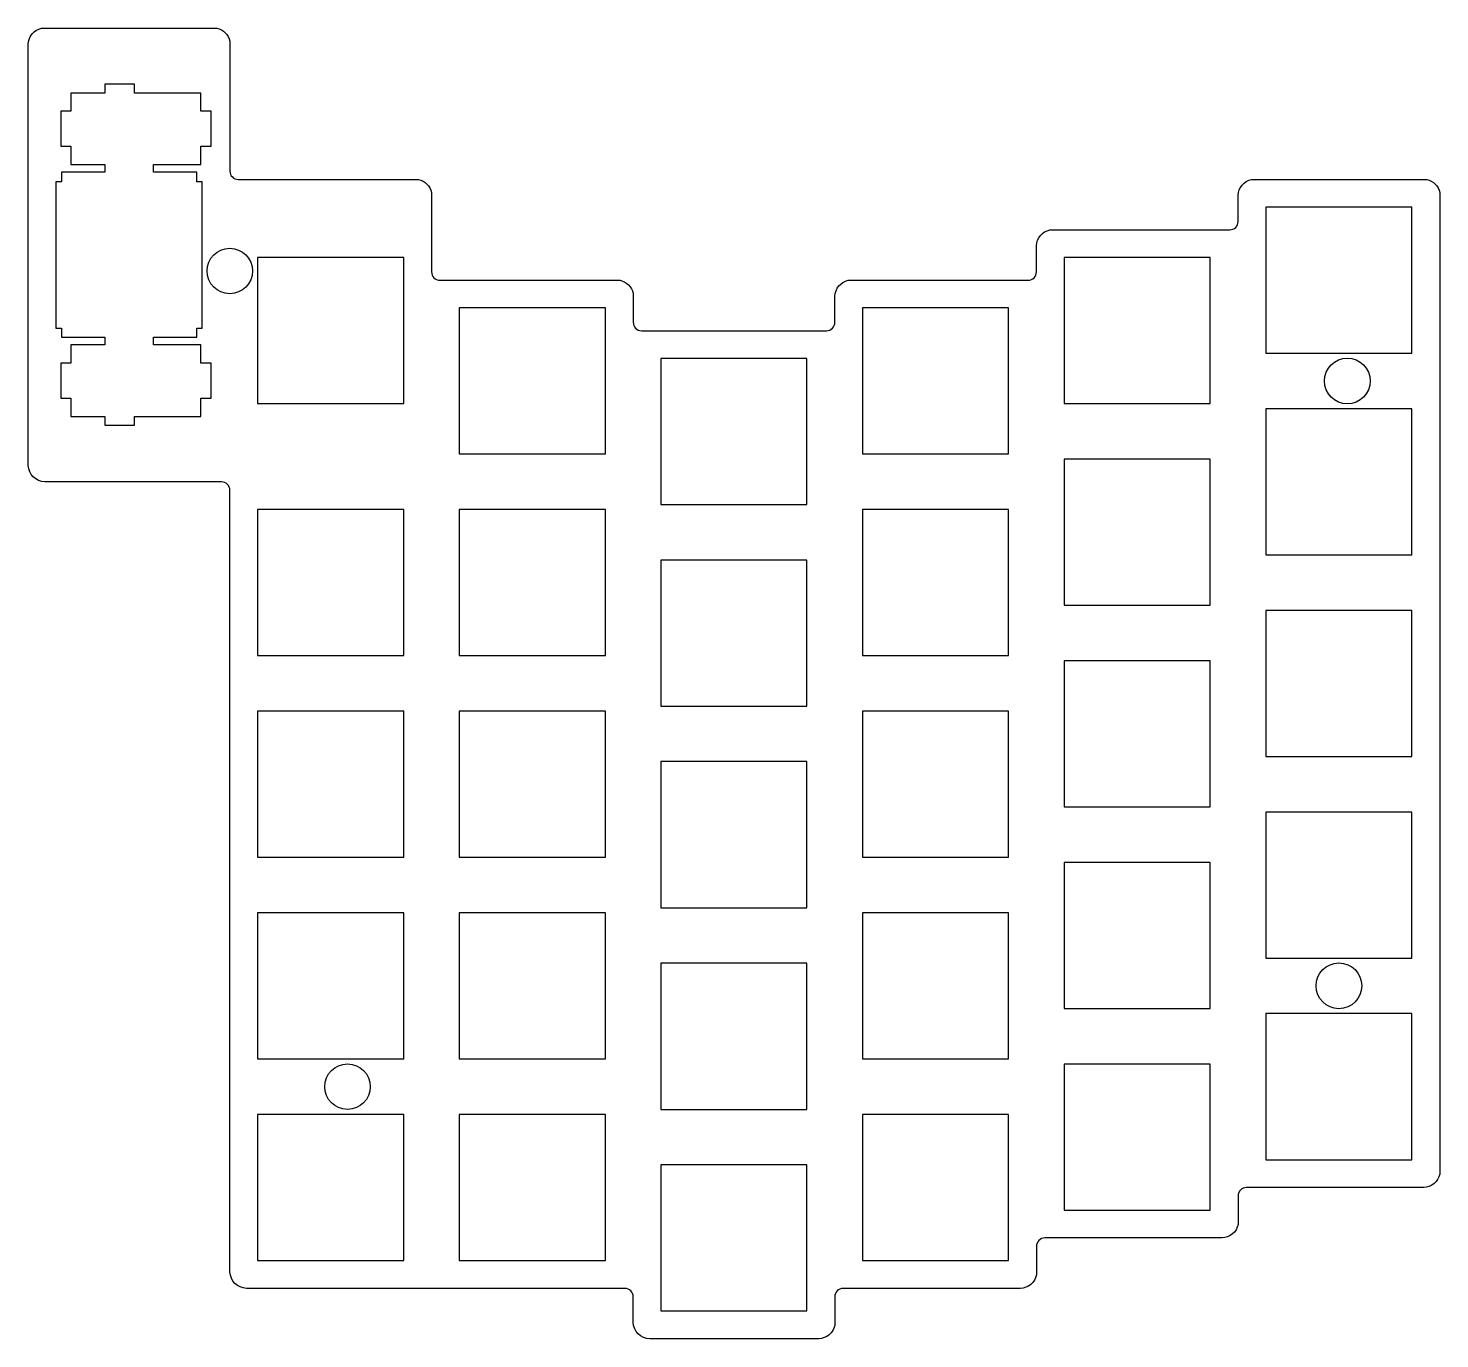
# Model space of a CAD drawing. Header units: millimetres. Extents: x -139 to -6, y -388 to -264.
import ezdxf

# ---------------------------------------------------------------- set-up
doc = ezdxf.new("R2010")
doc.units = ezdxf.units.MM
doc.layers.get('0').update_dxf_attribs({"linetype": 'CONTINUOUS'})

msp = doc.modelspace()

# ---------------------------------------------------------------- linework, layer by layer
msp.add_lwpolyline([(-119.82, -265.12), (-119.82, -277.39, 0.414213), (-119.03, -278.18), (-102, -278.18, -0.291), (-100.77, -279.41), (-100.77, -286.91, 0.414207), (-99.98, -287.71), (-82.95, -287.71, -0.291), (-81.72, -288.94), (-81.72, -291.67, 0.414214), (-80.93, -292.47), (-63.46, -292.47, 0.414221), (-62.67, -291.67), (-62.67, -289.21, -0.338481), (-61.41, -287.71), (-44.41, -287.71, 0.414215), (-43.62, -286.91), (-43.62, -284.45, -0.338481), (-42.36, -282.94), (-42.03, -282.94), (-25.36, -282.94, 0.414217), (-24.57, -282.15), (-24.57, -279.69, -0.338481), (-23.31, -278.18), (-6.75, -278.18, -0.291), (-5.52, -279.41), (-5.52, -372.16, -0.341404), (-7.04, -373.43), (-23.78, -373.43, 0.414214), (-24.57, -374.22), (-24.57, -376.92, -0.341401), (-26.09, -378.19), (-42.83, -378.19, 0.414214), (-43.62, -378.99), (-43.62, -381.69, -0.341404), (-45.14, -382.96), (-61.88, -382.96, 0.414214), (-62.67, -383.75), (-62.67, -386.45, -0.341404), (-64.19, -387.72), (-80.16, -387.72, -0.390386), (-81.72, -386.17), (-81.72, -383.75, 0.414214), (-82.51, -382.96), (-118.26, -382.96, -0.390387), (-119.82, -381.41), (-119.82, -307.55, 0.414214), (-120.62, -306.76), (-137.31, -306.75, -0.390386), (-138.87, -305.21), (-138.87, -265.4, -0.338481), (-137.61, -263.89), (-121.05, -263.89, -0.291)], format="xyb", close=True)
for points in [[(-135.73, -292.22), (-135.73, -293.09), (-131.63, -293.09), (-131.63, -293.82), (-134.86, -293.82), (-134.86, -295.54), (-135.78, -295.54), (-135.78, -298.84), (-134.86, -298.84), (-134.86, -300.57), (-131.63, -300.57), (-131.63, -301.39), (-128.83, -301.39), (-128.83, -300.57), (-122.56, -300.57), (-122.56, -298.84), (-121.58, -298.84), (-121.58, -295.54), (-122.56, -295.54), (-122.56, -293.82), (-127.03, -293.82), (-127.03, -293.09), (-122.93, -293.09), (-122.93, -292.22), (-122.45, -292.22), (-122.45, -278.42), (-122.93, -278.42), (-122.93, -277.49), (-127.03, -277.49), (-127.03, -276.77), (-122.56, -276.77), (-122.56, -275.04), (-121.58, -275.04), (-121.58, -271.74), (-122.56, -271.74), (-122.56, -270.02), (-128.83, -270.02), (-128.83, -269.19), (-131.63, -269.19), (-131.63, -270.02), (-134.86, -270.02), (-134.86, -271.74), (-135.78, -271.74), (-135.78, -275.04), (-134.86, -275.04), (-134.86, -276.77), (-131.63, -276.77), (-131.63, -277.49), (-135.73, -277.49), (-135.73, -278.42), (-136.25, -278.42), (-136.25, -292.22)], [(-21.95, -294.6), (-8.15, -294.6), (-8.15, -280.8), (-21.95, -280.8)], [(-117.2, -285.56), (-117.2, -299.36), (-103.4, -299.36), (-103.4, -285.56)], [(-41, -299.36), (-27.2, -299.36), (-27.2, -285.56), (-41, -285.56)], [(-98.15, -290.32), (-98.15, -304.12), (-84.35, -304.12), (-84.35, -290.32)], [(-46.25, -290.32), (-60.05, -290.32), (-60.05, -304.12), (-46.25, -304.12)], [(-79.1, -308.89), (-65.3, -308.89), (-65.3, -295.09), (-79.1, -295.09)], [(-8.15, -299.85), (-21.95, -299.85), (-21.95, -313.65), (-8.15, -313.65)], [(-27.2, -304.61), (-41, -304.61), (-41, -318.41), (-27.2, -318.41)], [(-117.2, -309.37), (-117.2, -323.17), (-103.4, -323.17), (-103.4, -309.37)], [(-84.35, -323.17), (-84.35, -309.37), (-98.15, -309.37), (-98.15, -323.17)], [(-46.25, -309.37), (-60.05, -309.37), (-60.05, -323.17), (-46.25, -323.17)], [(-65.3, -314.14), (-79.1, -314.14), (-79.1, -327.94), (-65.3, -327.94)], [(-8.15, -318.9), (-21.95, -318.9), (-21.95, -332.7), (-8.15, -332.7)], [(-27.2, -323.66), (-41, -323.66), (-41, -337.46), (-27.2, -337.46)], [(-103.4, -342.22), (-103.4, -328.42), (-117.2, -328.42), (-117.2, -342.22)], [(-98.15, -328.42), (-98.15, -342.22), (-84.35, -342.22), (-84.35, -328.42)], [(-60.05, -342.22), (-46.25, -342.22), (-46.25, -328.42), (-60.05, -328.42)], [(-65.3, -333.19), (-79.1, -333.19), (-79.1, -346.99), (-65.3, -346.99)], [(-21.95, -351.75), (-8.15, -351.75), (-8.15, -337.95), (-21.95, -337.95)], [(-41, -356.51), (-27.2, -356.51), (-27.2, -342.71), (-41, -342.71)], [(-117.2, -347.47), (-117.2, -361.27), (-103.4, -361.27), (-103.4, -347.47)], [(-98.15, -347.47), (-98.15, -361.27), (-84.35, -361.27), (-84.35, -347.47)], [(-60.05, -361.27), (-46.25, -361.27), (-46.25, -347.47), (-60.05, -347.47)], [(-79.1, -366.04), (-65.3, -366.04), (-65.3, -352.24), (-79.1, -352.24)], [(-8.15, -357), (-21.95, -357), (-21.95, -370.8), (-8.15, -370.8)], [(-27.2, -361.76), (-41, -361.76), (-41, -375.56), (-27.2, -375.56)], [(-103.4, -380.32), (-103.4, -366.52), (-117.2, -366.52), (-117.2, -380.32)], [(-84.35, -380.32), (-84.35, -366.52), (-98.15, -366.52), (-98.15, -380.32)], [(-46.25, -366.52), (-60.05, -366.52), (-60.05, -380.32), (-46.25, -380.32)], [(-79.1, -385.09), (-65.3, -385.09), (-65.3, -371.29), (-79.1, -371.29)]]:
    msp.add_lwpolyline(points, close=True)
for centre, radius in [((-119.83, -286.83), 2.15), ((-14.25, -297.22), 2.16), ((-15.05, -354.37), 2.16), ((-108.71, -363.9), 2.15)]:
    msp.add_circle(centre, radius)

doc.saveas('drawing.dxf')
